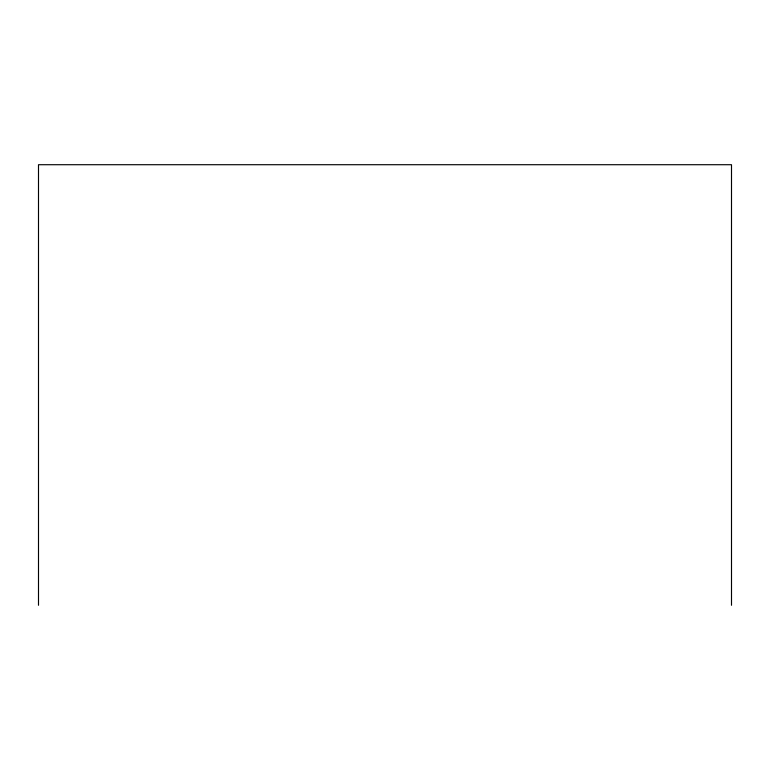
<?xml version="1.0" encoding="UTF-8"?>
<svg xmlns="http://www.w3.org/2000/svg" width="770" height="770" viewBox="0 0 770 770"><rect width="100%" height="100%" fill="white"/><g stroke="black" fill="none" stroke-linecap="round" stroke-linejoin="round"><path stroke-width="1.16" d="M731.5 605.287L731.5 164.713L38.5 164.713L38.5 605.287"/></g></svg>
